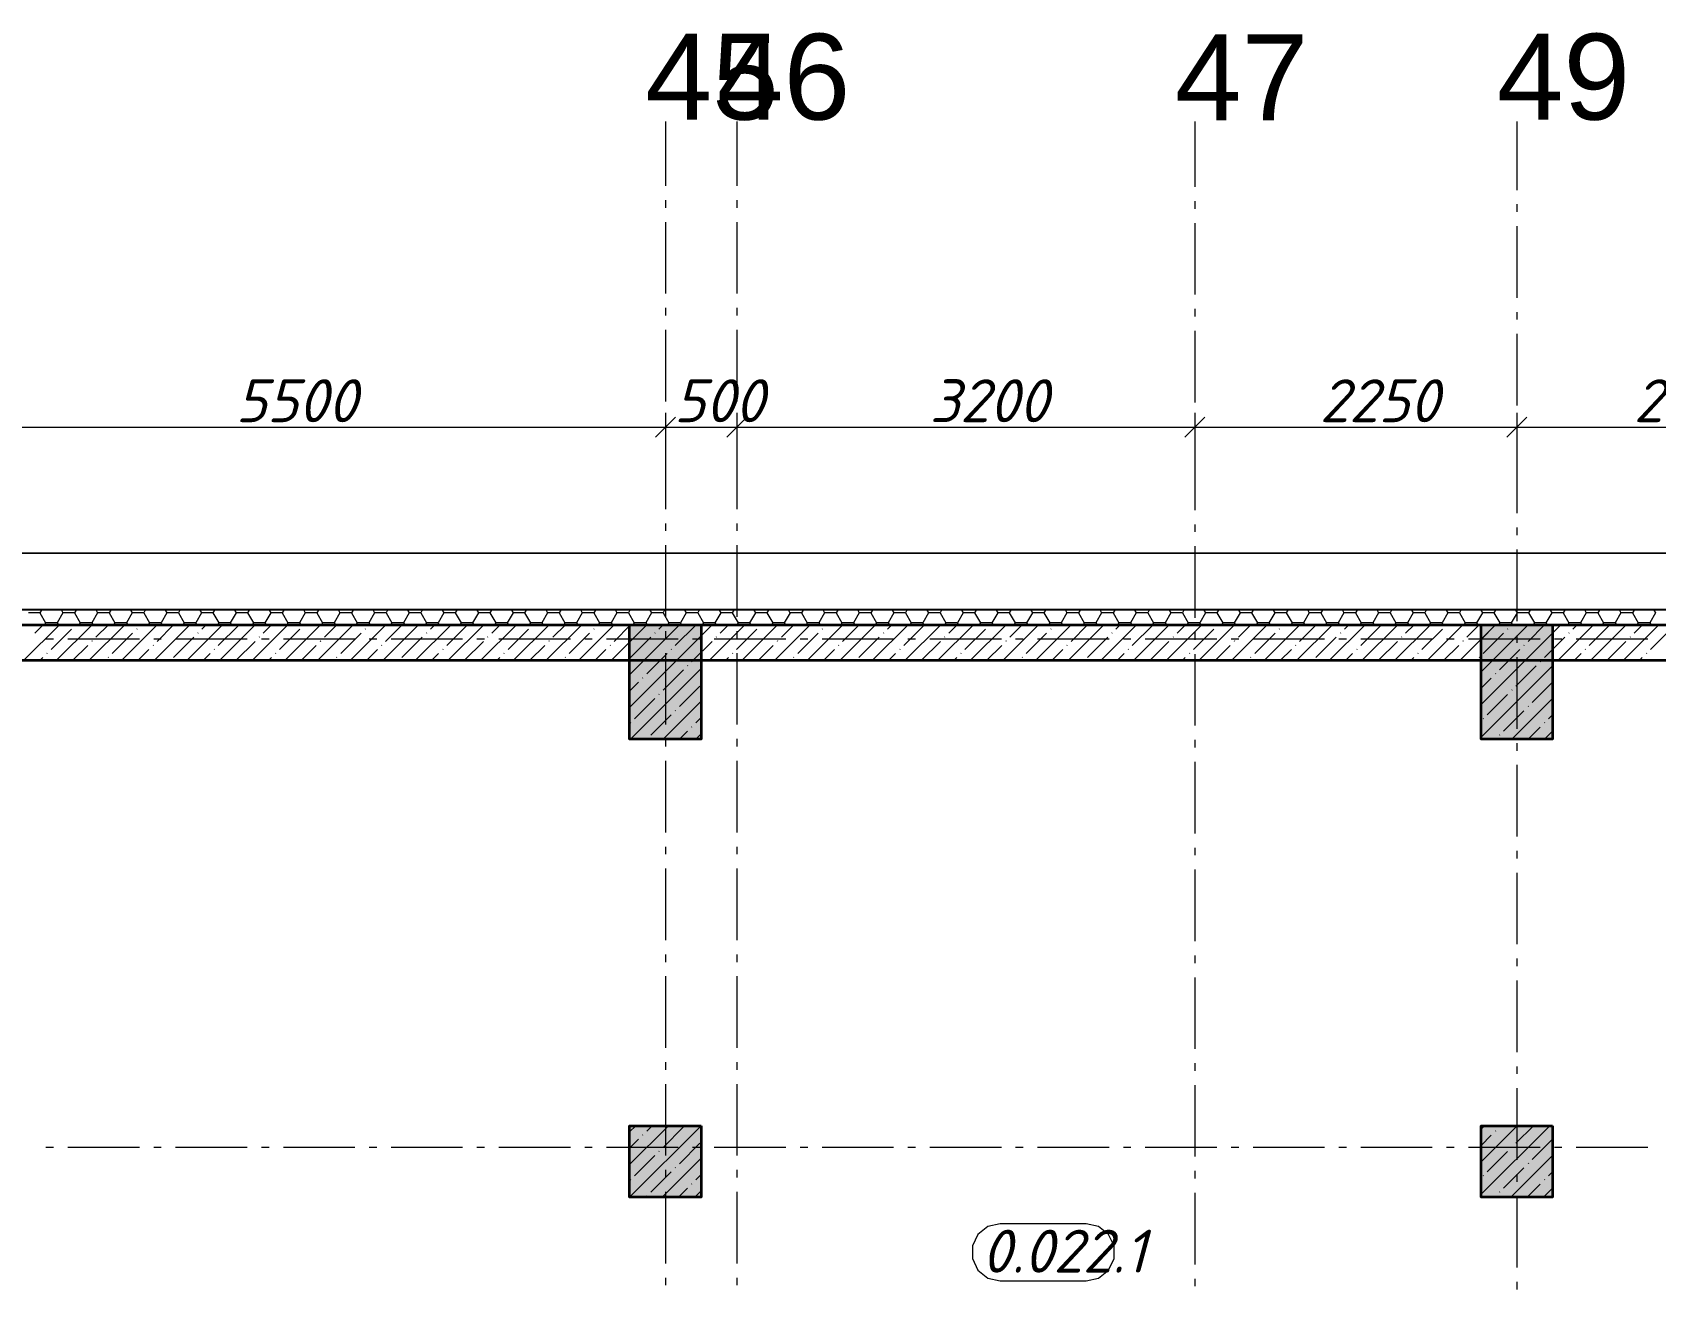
# Model space of a CAD drawing. Header units: millimetres. Extents: x -81576 to 1046824, y -248937 to 691537.
# Drawn here: x 158413 to 169755, y 677762 to 686580 of the extents above; entities that cross this region are included whole.
import ezdxf

# ---------------------------------------------------------------- set-up
doc = ezdxf.new("R2010")
doc.units = ezdxf.units.MM
doc.layers.add('PDF _Геометрия', color=7, linetype='Continuous', true_color=0x1d1d1d)
doc.layers.add('PDF _Сплошная заливка', color=7, linetype='Continuous', true_color=0xffffff)
doc.layers.add('PDF _Текст', color=7, linetype='Continuous')
doc.styles.add('PDF ArialMT', font='arial.ttf')
doc.styles.add('PDF ISOCPEUR Italic', font='isocpeui.ttf')

msp = doc.modelspace()

# ---------------------------------------------------------------- hatches: boundary and pattern name
at = {"layer": 'PDF _Сплошная заливка', "true_color": 0x636466, "transparency": 33554559}
for points in [[(163086, 681641.1), (163086, 682441.1), (162586, 682441.1), (162586, 681641.1)], [(169036, 681641.1), (169036, 682441.1), (168536, 682441.1), (168536, 681641.1)], [(162586, 678441.1), (163086, 678441.1), (163086, 678941.1), (162586, 678941.1)], [(168536, 678441.1), (169036, 678441.1), (169036, 678941.1), (168536, 678941.1)]]:
    msp.add_hatch(color=251, dxfattribs=at).paths.add_polyline_path(points)

# ---------------------------------------------------------------- linework, layer by layer
at = {"layer": 'PDF _Геометрия', "color": 7, "lineweight": 9}
for points in [[(162836, 685956.9), (162836, 685508.3)], [(163336, 685956.9), (163336, 685508.3)], [(166536, 685956.9), (166536, 685501.1)], [(168786, 685956.9), (168786, 685479)], [(162836, 685408.3), (162836, 685355.4)], [(163336, 685408.3), (163336, 685355.4)], [(166536, 685401.1), (166536, 685348.2)], [(168786, 685379), (168786, 685326.1)], [(162836, 685255.4), (162836, 684755.4)], [(163336, 685255.4), (163336, 684755.4)], [(166536, 685248.2), (166536, 684748.2)], [(168786, 685226.1), (168786, 684726.1)], [(162836, 684655.4), (162836, 684602.4)], [(163336, 684655.4), (163336, 684602.4)], [(166536, 684648.2), (166536, 684595.3)], [(168786, 684626.1), (168786, 684573.2)], [(162836, 684502.4), (162836, 684002.4)], [(163336, 684502.4), (163336, 684002.4)], [(166536, 684495.3), (166536, 683995.3)], [(168786, 684473.2), (168786, 683973.2)], [(157336, 683822), (162836, 683822), (163336, 683822), (166536, 683822), (168786, 683822), (170886, 683822), (174436, 683822), (174686, 683822), (177586, 683822), (182986, 683822), (188936, 683822), (193186, 683822), (197336, 683822), (201106, 683822)], [(162906, 683892), (162836, 683822), (162766, 683752)], [(162836, 683921), (162836, 683822), (162836, 683702)], [(162836, 683902.4), (162836, 683849.5)], [(163406, 683892), (163336, 683822), (163266, 683752)], [(163336, 683921), (163336, 683822), (163336, 683702)], [(163336, 683902.4), (163336, 683849.5)], [(166606, 683892), (166536, 683822), (166466, 683752)], [(166536, 683921), (166536, 683822), (166536, 683702)], [(166536, 683895.3), (166536, 683842.4)], [(168856, 683892), (168786, 683822), (168716, 683752)], [(168786, 683921), (168786, 683822), (168786, 683702)], [(168786, 683873.2), (168786, 683820.3)], [(162836, 683749.5), (162836, 683249.5)], [(163336, 683749.5), (163336, 683249.5)], [(166536, 683742.4), (166536, 683242.4)], [(168786, 683720.3), (168786, 683220.3)], [(162836, 683149.5), (162836, 683096.6)], [(163336, 683149.5), (163336, 683096.6)], [(166536, 683142.4), (166536, 683089.5)], [(168786, 683120.3), (168786, 683067.4)], [(162836, 682996.6), (162836, 682496.6)], [(163336, 682996.6), (163336, 682496.6)], [(166536, 682989.5), (166536, 682489.5)], [(168786, 682967.4), (168786, 682467.4)], [(176286, 682443.1), (134085.7, 682443.1)], [(176286, 682441.1), (134085.7, 682441.1)], [(162836, 682396.6), (162836, 682343.7)], [(163336, 682396.6), (163336, 682343.7)], [(166536, 682389.5), (166536, 682336.6)], [(168786, 682367.4), (168786, 682314.5)], [(158560.3, 682341.1), (158507.4, 682341.1)], [(159160.3, 682341.1), (158660.3, 682341.1)], [(159313.2, 682341.1), (159260.3, 682341.1)], [(159913.3, 682341.1), (159413.2, 682341.1)], [(160066.2, 682341.1), (160013.2, 682341.1)], [(160666.2, 682341.1), (160166.2, 682341.1)], [(160819.1, 682341.1), (160766.2, 682341.1)], [(161419.1, 682341.1), (160919.1, 682341.1)], [(161572, 682341.1), (161519.1, 682341.1)], [(162172, 682341.1), (161672, 682341.1)], [(162324.9, 682341.1), (162272, 682341.1)], [(162924.9, 682341.1), (162424.9, 682341.1)], [(162836, 682243.7), (162836, 681743.7)], [(163077.8, 682341.1), (163024.9, 682341.1)], [(163677.8, 682341.1), (163177.8, 682341.1)], [(163336, 682243.7), (163336, 681743.7)], [(163830.8, 682341.1), (163777.8, 682341.1)], [(164430.8, 682341.1), (163930.8, 682341.1)], [(164583.7, 682341.1), (164530.8, 682341.1)], [(165183.7, 682341.1), (164683.7, 682341.1)], [(165336.6, 682341.1), (165283.7, 682341.1)], [(165936.6, 682341.1), (165436.6, 682341.1)], [(166089.5, 682341.1), (166036.6, 682341.1)], [(166689.5, 682341.1), (166189.5, 682341.1)], [(166536, 682236.6), (166536, 681736.6)], [(166842.4, 682341.1), (166789.5, 682341.1)], [(167442.4, 682341.1), (166942.4, 682341.1)], [(167595.3, 682341.1), (167542.4, 682341.1)], [(168195.3, 682341.1), (167695.3, 682341.1)], [(168348.3, 682341.1), (168295.3, 682341.1)], [(168948.3, 682341.1), (168448.3, 682341.1)], [(169101.2, 682341.1), (169048.3, 682341.1)], [(169701.2, 682341.1), (169201.2, 682341.1)], [(168786, 682214.5), (168786, 681714.5)], [(162836, 681643.7), (162836, 681590.8)], [(163336, 681643.7), (163336, 681590.8)], [(166536, 681636.6), (166536, 681583.6)], [(168786, 681614.5), (168786, 681561.5)], [(162836, 681490.8), (162836, 680990.8)], [(163336, 681490.8), (163336, 680990.8)], [(166536, 681483.6), (166536, 680983.6)], [(168786, 681461.5), (168786, 680961.5)], [(162836, 680890.8), (162836, 680837.9)], [(163336, 680890.8), (163336, 680837.9)], [(166536, 680883.6), (166536, 680830.7)], [(168786, 680861.5), (168786, 680808.6)], [(162836, 680737.9), (162836, 680237.9)], [(163336, 680737.9), (163336, 680237.9)], [(166536, 680730.7), (166536, 680230.7)], [(168786, 680708.6), (168786, 680208.6)], [(162836, 680137.9), (162836, 680084.9)], [(163336, 680137.9), (163336, 680084.9)], [(166536, 680130.7), (166536, 680077.8)], [(168786, 680108.6), (168786, 680055.7)], [(162836, 679984.9), (162836, 679484.9)], [(163336, 679984.9), (163336, 679484.9)], [(166536, 679977.8), (166536, 679477.8)], [(168786, 679955.7), (168786, 679455.7)], [(162836, 679384.9), (162836, 679332)], [(163336, 679384.9), (163336, 679332)], [(166536, 679377.8), (166536, 679324.9)], [(168786, 679355.7), (168786, 679302.8)], [(162836, 679232), (162836, 678732)], [(163336, 679232), (163336, 678732)], [(166536, 679224.9), (166536, 678724.9)], [(168786, 679202.8), (168786, 678702.8)], [(158507.4, 678790.8), (158560.3, 678790.8)], [(158660.3, 678790.8), (159160.3, 678790.8)], [(159260.3, 678790.8), (159313.2, 678790.8)], [(159413.2, 678790.8), (159913.3, 678790.8)], [(160013.2, 678790.8), (160066.2, 678790.8)], [(160166.2, 678790.8), (160666.2, 678790.8)], [(160766.2, 678790.8), (160819.1, 678790.8)], [(160919.1, 678790.8), (161419.1, 678790.8)], [(161519.1, 678790.8), (161572, 678790.8)], [(161672, 678790.8), (162172, 678790.8)], [(162272, 678790.8), (162324.9, 678790.8)], [(162424.9, 678790.8), (162924.9, 678790.8)], [(163024.9, 678790.8), (163077.8, 678790.8)], [(163177.8, 678790.8), (163677.8, 678790.8)], [(163777.8, 678790.8), (163830.8, 678790.8)], [(163930.8, 678790.8), (164430.8, 678790.8)], [(164530.8, 678790.8), (164583.7, 678790.8)], [(164683.7, 678790.8), (165183.7, 678790.8)], [(165283.7, 678790.8), (165336.6, 678790.8)], [(165436.6, 678790.8), (165936.6, 678790.8)], [(166036.6, 678790.8), (166089.5, 678790.8)], [(166189.5, 678790.8), (166689.5, 678790.8)], [(166789.5, 678790.8), (166842.4, 678790.8)], [(166942.4, 678790.8), (167442.4, 678790.8)], [(167542.4, 678790.8), (167595.3, 678790.8)], [(167695.3, 678790.8), (168195.3, 678790.8)], [(168295.3, 678790.8), (168348.3, 678790.8)], [(168448.3, 678790.8), (168948.3, 678790.8)], [(169048.3, 678790.8), (169101.2, 678790.8)], [(169201.2, 678790.8), (169701.2, 678790.8)], [(162836, 678632), (162836, 678579.1)], [(163336, 678632), (163336, 678579.1)], [(166536, 678624.9), (166536, 678572)], [(168786, 678602.8), (168786, 678549.9)], [(162836, 678479.1), (162836, 677979.1)], [(163336, 678479.1), (163336, 677979.1)], [(166536, 678472), (166536, 677972)], [(168786, 678449.9), (168786, 677949.9)], [(162836, 677879.1), (162836, 677826.2)], [(163336, 677879.1), (163336, 677826.2)], [(166536, 677872), (166536, 677819)], [(168786, 677849.9), (168786, 677797)]]:
    msp.add_lwpolyline(points, dxfattribs=at)
for points in [[(201544, 682941.1), (96896, 682941.1), (96896, 651568.6), (96896, 682941.1)], [(165776.3, 678256.7), (165176.3, 678256.7), (165089.5, 678236.9), (165019.9, 678181.4), (164981.3, 678101.2), (164981.3, 678012.2), (165019.9, 677932), (165089.5, 677876.5), (165176.3, 677856.7), (165776.3, 677856.7), (165863.1, 677876.5), (165932.7, 677932), (165971.3, 678012.2), (165971.3, 678101.2), (165932.7, 678181.4), (165863.1, 678236.9)]]:
    msp.add_lwpolyline(points, close=True, dxfattribs=at)
at = {"layer": 'PDF _Геометрия', "color": 7, "lineweight": 13}
for points in [[(97276, 669786.1), (97276, 682551.1), (97386, 682551.1), (201086, 682551.1), (201196, 682551.1), (201196, 637747.2)], [(176286, 682543.1), (134085.7, 682543.1)]]:
    msp.add_lwpolyline(points, dxfattribs=at)
at = {"layer": 'PDF _Геометрия', "lineweight": 9}
for points in [[(158464.9, 682524.3), (158384.3, 682524.3)], [(158475.8, 682543.1), (158464.9, 682524.4)], [(158464.9, 682524.3), (158505.2, 682454.5)], [(158626.2, 682524.4), (158585.9, 682454.5)], [(158615.4, 682543.1), (158626.2, 682524.3)], [(158706.9, 682524.3), (158626.2, 682524.3)], [(158706.8, 682524.3), (158747.2, 682454.5)], [(158717.7, 682543.1), (158706.9, 682524.4)], [(158868.2, 682524.4), (158827.8, 682454.5)], [(158857.3, 682543.1), (158868.1, 682524.3)], [(158948.8, 682524.3), (158868.2, 682524.3)], [(158959.6, 682543.1), (158948.8, 682524.4)], [(158948.8, 682524.3), (158989.1, 682454.5)], [(159110.1, 682524.4), (159069.8, 682454.5)], [(159099.2, 682543.1), (159110.1, 682524.3)], [(159190.7, 682524.3), (159110.1, 682524.3)], [(159201.6, 682543.1), (159190.7, 682524.4)], [(159190.7, 682524.3), (159231, 682454.5)], [(159352, 682524.4), (159311.7, 682454.5)], [(159341.2, 682543.1), (159352, 682524.3)], [(159432.7, 682524.3), (159352, 682524.3)], [(159443.5, 682543.1), (159432.7, 682524.4)], [(159432.7, 682524.3), (159473, 682454.5)], [(159594, 682524.4), (159553.6, 682454.5)], [(159583.1, 682543.1), (159593.9, 682524.3)], [(159674.6, 682524.3), (159594, 682524.3)], [(159685.4, 682543.1), (159674.6, 682524.4)], [(159674.6, 682524.3), (159714.9, 682454.5)], [(159835.9, 682524.4), (159795.6, 682454.5)], [(159825, 682543.1), (159835.9, 682524.3)], [(159916.5, 682524.3), (159835.9, 682524.3)], [(159927.4, 682543.1), (159916.5, 682524.4)], [(159916.5, 682524.3), (159956.8, 682454.5)], [(160077.8, 682524.4), (160037.5, 682454.5)], [(160067, 682543.1), (160077.8, 682524.3)], [(160158.5, 682524.3), (160077.8, 682524.3)], [(160169.3, 682543.1), (160158.5, 682524.4)], [(160158.5, 682524.3), (160198.8, 682454.5)], [(160319.8, 682524.4), (160279.4, 682454.5)], [(160308.9, 682543.1), (160319.7, 682524.3)], [(160400.4, 682524.3), (160319.8, 682524.3)], [(160411.2, 682543.1), (160400.4, 682524.4)], [(160400.4, 682524.3), (160440.7, 682454.5)], [(160561.7, 682524.4), (160521.4, 682454.5)], [(160550.8, 682543.1), (160561.7, 682524.3)], [(160642.3, 682524.3), (160561.7, 682524.3)], [(160653.2, 682543.1), (160642.3, 682524.4)], [(160642.3, 682524.3), (160682.6, 682454.5)], [(160803.6, 682524.4), (160763.3, 682454.5)], [(160792.8, 682543.1), (160803.6, 682524.3)], [(160884.3, 682524.3), (160803.6, 682524.3)], [(160895.1, 682543.1), (160884.3, 682524.4)], [(160884.3, 682524.3), (160924.6, 682454.5)], [(161045.6, 682524.4), (161005.2, 682454.5)], [(161034.7, 682543.1), (161045.6, 682524.3)], [(161126.2, 682524.3), (161045.6, 682524.3)], [(161137, 682543.1), (161126.2, 682524.4)], [(161126.2, 682524.3), (161166.5, 682454.5)], [(161287.5, 682524.4), (161247.2, 682454.5)], [(161276.6, 682543.1), (161287.5, 682524.3)], [(161368.2, 682524.3), (161287.5, 682524.3)], [(161379, 682543.1), (161368.1, 682524.4)], [(161368.1, 682524.3), (161408.5, 682454.5)], [(161529.4, 682524.4), (161489.1, 682454.5)], [(161518.6, 682543.1), (161529.4, 682524.3)], [(161610.1, 682524.3), (161529.4, 682524.3)], [(161620.9, 682543.1), (161610.1, 682524.4)], [(161610.1, 682524.3), (161650.4, 682454.5)], [(161771.4, 682524.4), (161731.1, 682454.5)], [(161760.5, 682543.1), (161771.4, 682524.3)], [(161852, 682524.3), (161771.4, 682524.3)], [(161862.9, 682543.1), (161852, 682524.4)], [(161852, 682524.3), (161892.3, 682454.5)], [(162013.3, 682524.4), (161973, 682454.5)], [(162002.5, 682543.1), (162013.3, 682524.3)], [(162094, 682524.3), (162013.3, 682524.3)], [(162093.9, 682524.3), (162134.3, 682454.5)], [(162104.8, 682543.1), (162094, 682524.4)], [(162255.2, 682524.4), (162214.9, 682454.5)], [(162244.4, 682543.1), (162255.2, 682524.3)], [(162335.9, 682524.3), (162255.2, 682524.3)], [(162346.7, 682543.1), (162335.9, 682524.4)], [(162335.9, 682524.3), (162376.2, 682454.5)], [(162497.2, 682524.4), (162456.9, 682454.5)], [(162486.3, 682543.1), (162497.2, 682524.3)], [(162577.8, 682524.3), (162497.2, 682524.3)], [(162588.7, 682543.1), (162577.8, 682524.4)], [(162577.8, 682524.3), (162618.1, 682454.5)], [(162739.1, 682524.4), (162698.8, 682454.5)], [(162728.3, 682543.1), (162739.1, 682524.3)], [(162819.8, 682524.3), (162739.1, 682524.3)], [(162819.7, 682524.3), (162860.1, 682454.5)], [(162830.6, 682543.1), (162819.8, 682524.4)], [(162981, 682524.4), (162940.7, 682454.5)], [(162970.2, 682543.1), (162981, 682524.3)], [(163061.7, 682524.3), (162981.1, 682524.3)], [(163072.5, 682543.1), (163061.7, 682524.4)], [(163061.7, 682524.3), (163102, 682454.5)], [(163223, 682524.4), (163182.7, 682454.5)], [(163212.1, 682543.1), (163223, 682524.3)], [(163303.6, 682524.3), (163223, 682524.3)], [(163314.5, 682543.1), (163303.6, 682524.4)], [(163303.6, 682524.3), (163343.9, 682454.5)], [(163464.9, 682524.4), (163424.6, 682454.5)], [(163454.1, 682543.1), (163464.9, 682524.3)], [(163545.6, 682524.3), (163464.9, 682524.3)], [(163545.5, 682524.3), (163585.9, 682454.5)], [(163556.4, 682543.1), (163545.6, 682524.4)], [(163706.9, 682524.4), (163666.5, 682454.5)], [(163696, 682543.1), (163706.8, 682524.3)], [(163787.5, 682524.3), (163706.9, 682524.3)], [(163798.3, 682543.1), (163787.5, 682524.4)], [(163787.5, 682524.3), (163827.8, 682454.5)], [(163948.8, 682524.4), (163908.5, 682454.5)], [(163937.9, 682543.1), (163948.8, 682524.3)], [(164029.4, 682524.3), (163948.8, 682524.3)], [(164040.3, 682543.1), (164029.4, 682524.4)], [(164029.4, 682524.3), (164069.7, 682454.5)], [(164190.7, 682524.4), (164150.4, 682454.5)], [(164179.9, 682543.1), (164190.7, 682524.3)], [(164271.4, 682524.3), (164190.7, 682524.3)], [(164282.2, 682543.1), (164271.4, 682524.4)], [(164271.4, 682524.3), (164311.7, 682454.5)], [(164432.7, 682524.4), (164392.3, 682454.5)], [(164421.8, 682543.1), (164432.6, 682524.3)], [(164513.3, 682524.3), (164432.7, 682524.3)], [(164524.1, 682543.1), (164513.3, 682524.4)], [(164513.3, 682524.3), (164553.6, 682454.5)], [(164674.6, 682524.4), (164634.3, 682454.5)], [(164663.7, 682543.1), (164674.6, 682524.3)], [(164755.2, 682524.3), (164674.6, 682524.3)], [(164766.1, 682543.1), (164755.2, 682524.4)], [(164755.2, 682524.3), (164795.5, 682454.5)], [(164916.5, 682524.4), (164876.2, 682454.5)], [(164905.7, 682543.1), (164916.5, 682524.3)], [(164997.2, 682524.3), (164916.5, 682524.3)], [(165008, 682543.1), (164997.2, 682524.4)], [(164997.2, 682524.3), (165037.5, 682454.5)], [(165158.5, 682524.4), (165118.1, 682454.5)], [(165147.6, 682543.1), (165158.4, 682524.3)], [(165239.1, 682524.3), (165158.5, 682524.3)], [(165249.9, 682543.1), (165239.1, 682524.4)], [(165239.1, 682524.3), (165279.4, 682454.5)], [(165400.4, 682524.4), (165360.1, 682454.5)], [(165389.5, 682543.1), (165400.4, 682524.3)], [(165481, 682524.3), (165400.4, 682524.3)], [(165491.9, 682543.1), (165481, 682524.4)], [(165481, 682524.3), (165521.4, 682454.5)], [(165642.3, 682524.4), (165602, 682454.5)], [(165631.5, 682543.1), (165642.3, 682524.3)], [(165723, 682524.3), (165642.3, 682524.3)], [(165733.8, 682543.1), (165723, 682524.4)], [(165723, 682524.3), (165763.3, 682454.5)], [(165884.3, 682524.4), (165843.9, 682454.5)], [(165873.4, 682543.1), (165884.3, 682524.3)], [(165964.9, 682524.3), (165884.3, 682524.3)], [(165975.7, 682543.1), (165964.9, 682524.4)], [(165964.9, 682524.3), (166005.2, 682454.5)], [(166126.2, 682524.4), (166085.9, 682454.5)], [(166115.3, 682543.1), (166126.2, 682524.3)], [(166206.9, 682524.3), (166126.2, 682524.3)], [(166206.8, 682524.3), (166247.2, 682454.5)], [(166217.7, 682543.1), (166206.9, 682524.4)], [(166368.1, 682524.4), (166327.8, 682454.5)], [(166357.3, 682543.1), (166368.1, 682524.3)], [(166448.8, 682524.3), (166368.1, 682524.3)], [(166459.6, 682543.1), (166448.8, 682524.4)], [(166448.8, 682524.3), (166489.1, 682454.5)], [(166610.1, 682524.4), (166569.8, 682454.5)], [(166599.2, 682543.1), (166610.1, 682524.3)], [(166690.7, 682524.3), (166610.1, 682524.3)], [(166701.6, 682543.1), (166690.7, 682524.4)], [(166690.7, 682524.3), (166731, 682454.5)], [(166852, 682524.4), (166811.7, 682454.5)], [(166841.2, 682543.1), (166852, 682524.3)], [(166932.7, 682524.3), (166852, 682524.3)], [(166932.6, 682524.3), (166973, 682454.5)], [(166943.5, 682543.1), (166932.7, 682524.4)], [(167093.9, 682524.4), (167053.6, 682454.5)], [(167083.1, 682543.1), (167093.9, 682524.3)], [(167174.6, 682524.3), (167094, 682524.3)], [(167185.4, 682543.1), (167174.6, 682524.4)], [(167174.6, 682524.3), (167214.9, 682454.5)], [(167335.9, 682524.4), (167295.6, 682454.5)], [(167325, 682543.1), (167335.9, 682524.3)], [(167416.5, 682524.3), (167335.9, 682524.3)], [(167427.4, 682543.1), (167416.5, 682524.4)], [(167416.5, 682524.3), (167456.8, 682454.5)], [(167577.8, 682524.4), (167537.5, 682454.5)], [(167567, 682543.1), (167577.8, 682524.3)], [(167658.5, 682524.3), (167577.8, 682524.3)], [(167658.4, 682524.3), (167698.8, 682454.5)], [(167669.3, 682543.1), (167658.5, 682524.4)], [(167819.8, 682524.4), (167779.4, 682454.5)], [(167808.9, 682543.1), (167819.7, 682524.3)], [(167900.4, 682524.3), (167819.8, 682524.3)], [(167911.2, 682543.1), (167900.4, 682524.4)], [(167900.4, 682524.3), (167940.7, 682454.5)], [(168061.7, 682524.4), (168021.4, 682454.5)], [(168050.8, 682543.1), (168061.7, 682524.3)], [(168142.3, 682524.3), (168061.7, 682524.3)], [(168153.2, 682543.1), (168142.3, 682524.4)], [(168142.3, 682524.3), (168182.6, 682454.5)], [(168303.6, 682524.4), (168263.3, 682454.5)], [(168292.8, 682543.1), (168303.6, 682524.3)], [(168384.3, 682524.3), (168303.6, 682524.3)], [(168384.2, 682524.3), (168424.6, 682454.5)], [(168395.1, 682543.1), (168384.3, 682524.4)], [(168545.6, 682524.4), (168505.2, 682454.5)], [(168534.7, 682543.1), (168545.5, 682524.3)], [(168626.2, 682524.3), (168545.6, 682524.3)], [(168637, 682543.1), (168626.2, 682524.4)], [(168626.2, 682524.3), (168666.5, 682454.5)], [(168787.5, 682524.4), (168747.2, 682454.5)], [(168776.6, 682543.1), (168787.5, 682524.3)], [(168868.1, 682524.3), (168787.5, 682524.3)], [(168879, 682543.1), (168868.1, 682524.4)], [(168868.1, 682524.3), (168908.4, 682454.5)], [(169029.4, 682524.4), (168989.1, 682454.5)], [(169018.6, 682543.1), (169029.4, 682524.3)], [(169110.1, 682524.3), (169029.4, 682524.3)], [(169120.9, 682543.1), (169110.1, 682524.4)], [(169110.1, 682524.3), (169150.4, 682454.5)], [(169271.4, 682524.4), (169231, 682454.5)], [(169260.5, 682543.1), (169271.3, 682524.3)], [(169352, 682524.3), (169271.4, 682524.3)], [(169362.8, 682543.1), (169352, 682524.4)], [(169352, 682524.3), (169392.3, 682454.5)], [(169513.3, 682524.4), (169473, 682454.5)], [(169502.4, 682543.1), (169513.3, 682524.3)], [(169593.9, 682524.3), (169513.3, 682524.3)], [(169604.8, 682543.1), (169593.9, 682524.4)], [(169593.9, 682524.3), (169634.2, 682454.5)], [(169755.2, 682524.4), (169714.9, 682454.5)], [(169744.4, 682543.1), (169755.2, 682524.3)], [(158601.4, 682441.1), (158351.4, 682191.1)], [(158487.4, 682441.1), (158428.8, 682382.6)], [(158505.3, 682454.5), (158498.7, 682443.1)], [(158585.9, 682454.5), (158505.3, 682454.5)], [(158685.4, 682411.1), (158542.9, 682268.5)], [(158829.5, 682441.1), (158579.5, 682191.1)], [(158585.9, 682454.5), (158592.5, 682443.1)], [(158715.5, 682441.1), (158713.9, 682439.6)], [(158747.2, 682454.5), (158740.6, 682443.1)], [(158827.8, 682454.5), (158747.2, 682454.5)], [(159057.6, 682441.1), (158807.6, 682191.1)], [(158827.8, 682454.5), (158834.4, 682443.1)], [(158943.6, 682441.1), (158856.5, 682354)], [(159113.1, 682382.6), (158970.6, 682240)], [(158989.1, 682454.5), (158982.5, 682443.1)], [(159069.8, 682454.5), (158989.1, 682454.5)], [(159285.7, 682441.1), (159035.7, 682191.1)], [(159069.7, 682454.5), (159076.3, 682443.1)], [(159144, 682413.4), (159141.6, 682411.1)], [(159171.7, 682441.1), (159170.1, 682439.6)], [(159231.1, 682454.5), (159224.5, 682443.1)], [(159311.7, 682454.5), (159231.1, 682454.5)], [(159513.8, 682441.1), (159263.8, 682191.1)], [(159399.8, 682441.1), (159284.2, 682325.5)], [(159311.7, 682454.5), (159318.3, 682443.1)], [(159540.8, 682354), (159398.2, 682211.5)], [(159473, 682454.5), (159466.4, 682443.1)], [(159553.6, 682454.5), (159473, 682454.5)], [(159741.9, 682441.1), (159491.9, 682191.1)], [(159553.6, 682454.5), (159560.2, 682443.1)], [(159571.7, 682384.9), (159569.3, 682382.6)], [(159627.9, 682441.1), (159597.8, 682411.1)], [(159714.9, 682454.5), (159708.3, 682443.1)], [(159854.4, 682439.6), (159711.9, 682297)], [(159795.6, 682454.5), (159714.9, 682454.5)], [(159970, 682441.1), (159720, 682191.1)], [(159795.6, 682454.5), (159802.1, 682443.1)], [(160198.1, 682441.1), (159948.1, 682191.1)], [(159956.9, 682454.5), (159950.3, 682443.1)], [(160037.5, 682454.5), (159956.9, 682454.5)], [(159999.4, 682356.4), (159997, 682354)], [(160084.1, 682441.1), (160025.5, 682382.6)], [(160037.5, 682454.5), (160044.1, 682443.1)], [(160282.1, 682411.1), (160139.6, 682268.5)], [(160426.2, 682441.1), (160176.2, 682191.1)], [(160198.8, 682454.5), (160192.2, 682443.1)], [(160279.4, 682454.5), (160198.8, 682454.5)], [(160279.4, 682454.5), (160286, 682443.1)], [(160312.2, 682441.1), (160310.6, 682439.6)], [(160654.3, 682441.1), (160404.3, 682191.1)], [(160440.7, 682454.5), (160434.1, 682443.1)], [(160521.4, 682454.5), (160440.7, 682454.5)], [(160540.3, 682441.1), (160453.2, 682354)], [(160521.4, 682454.5), (160527.9, 682443.1)], [(160709.8, 682382.6), (160567.2, 682240)], [(160882.4, 682441.1), (160632.4, 682191.1)], [(160682.7, 682454.5), (160676.1, 682443.1)], [(160763.3, 682454.5), (160682.7, 682454.5)], [(160740.7, 682413.4), (160738.3, 682411.1)], [(160763.3, 682454.5), (160769.9, 682443.1)], [(160768.4, 682441.1), (160766.8, 682439.6)], [(161110.5, 682441.1), (160860.5, 682191.1)], [(160996.5, 682441.1), (160880.9, 682325.5)], [(160924.6, 682454.5), (160918, 682443.1)], [(161005.2, 682454.5), (160924.6, 682454.5)], [(161137.5, 682354), (160994.9, 682211.5)], [(161005.2, 682454.5), (161011.8, 682443.1)], [(161338.6, 682441.1), (161088.6, 682191.1)], [(161166.5, 682454.5), (161160, 682443.1)], [(161168.4, 682384.9), (161166, 682382.6)], [(161247.2, 682454.5), (161166.5, 682454.5)], [(161224.6, 682441.1), (161194.5, 682411.1)], [(161247.2, 682454.5), (161253.7, 682443.1)], [(161451.1, 682439.6), (161308.6, 682297)], [(161566.7, 682441.1), (161316.7, 682191.1)], [(161408.5, 682454.5), (161401.9, 682443.1)], [(161489.1, 682454.5), (161408.5, 682454.5)], [(161489.1, 682454.5), (161495.7, 682443.1)], [(161794.8, 682441.1), (161544.8, 682191.1)], [(161596.1, 682356.4), (161593.7, 682354)], [(161680.8, 682441.1), (161622.2, 682382.6)], [(161650.4, 682454.5), (161643.8, 682443.1)], [(161731.1, 682454.5), (161650.4, 682454.5)], [(161731, 682454.5), (161737.6, 682443.1)], [(161878.8, 682411.1), (161736.2, 682268.5)], [(162022.9, 682441.1), (161772.9, 682191.1)], [(161892.3, 682454.5), (161885.8, 682443.1)], [(161973, 682454.5), (161892.3, 682454.5)], [(161908.9, 682441.1), (161907.3, 682439.6)], [(161973, 682454.5), (161979.5, 682443.1)], [(162251, 682441.1), (162001, 682191.1)], [(162137, 682441.1), (162049.9, 682354)], [(162134.3, 682454.5), (162127.7, 682443.1)], [(162214.9, 682454.5), (162134.3, 682454.5)], [(162306.5, 682382.6), (162163.9, 682240)], [(162214.9, 682454.5), (162221.5, 682443.1)], [(162479.1, 682441.1), (162229.1, 682191.1)], [(162337.4, 682413.4), (162335, 682411.1)], [(162365.1, 682441.1), (162363.5, 682439.6)], [(162376.2, 682454.5), (162369.6, 682443.1)], [(162456.9, 682454.5), (162376.2, 682454.5)], [(162456.8, 682454.5), (162463.4, 682443.1)], [(162586, 682319.9), (162707.2, 682441.1), (162457.2, 682191.1)], [(162586, 682434), (162593.2, 682441.1), (162477.6, 682325.5)], [(162586, 682091.8), (162935.3, 682441.1), (162685.3, 682191.1)], [(163086, 682363.7), (162586, 681863.7)], [(162618.1, 682454.5), (162611.6, 682443.1)], [(162698.8, 682454.5), (162618.1, 682454.5)], [(162698.8, 682454.5), (162705.3, 682443.1)], [(162860.1, 682454.5), (162853.5, 682443.1)], [(162940.7, 682454.5), (162860.1, 682454.5)], [(163163.4, 682441.1), (162913.4, 682191.1)], [(162940.7, 682454.5), (162947.3, 682443.1)], [(163102, 682454.5), (163095.4, 682443.1)], [(163182.7, 682454.5), (163102, 682454.5)], [(163391.5, 682441.1), (163141.5, 682191.1)], [(163182.6, 682454.5), (163189.2, 682443.1)], [(163192.7, 682356.4), (163190.4, 682354)], [(163277.5, 682441.1), (163218.9, 682382.6)], [(163475.5, 682411.1), (163332.9, 682268.5)], [(163344, 682454.5), (163337.4, 682443.1)], [(163424.6, 682454.5), (163344, 682454.5)], [(163619.6, 682441.1), (163369.6, 682191.1)], [(163424.6, 682454.5), (163431.2, 682443.1)], [(163505.6, 682441.1), (163504, 682439.6)], [(163585.9, 682454.5), (163579.3, 682443.1)], [(163666.5, 682454.5), (163585.9, 682454.5)], [(163847.7, 682441.1), (163597.7, 682191.1)], [(163733.7, 682441.1), (163646.6, 682354)], [(163666.5, 682454.5), (163673.1, 682443.1)], [(163903.2, 682382.6), (163760.6, 682240)], [(163827.8, 682454.5), (163821.2, 682443.1)], [(164075.8, 682441.1), (163825.8, 682191.1)], [(163908.5, 682454.5), (163827.8, 682454.5)], [(163908.5, 682454.5), (163915, 682443.1)], [(163934.1, 682413.4), (163931.7, 682411.1)], [(163961.8, 682441.1), (163960.2, 682439.6)], [(164303.9, 682441.1), (164053.9, 682191.1)], [(164069.8, 682454.5), (164063.2, 682443.1)], [(164150.4, 682454.5), (164069.8, 682454.5)], [(164189.8, 682441.1), (164074.3, 682325.5)], [(164150.4, 682454.5), (164157, 682443.1)], [(164330.9, 682354), (164188.3, 682211.5)], [(164532, 682441.1), (164282, 682191.1)], [(164311.7, 682454.5), (164305.1, 682443.1)], [(164392.3, 682454.5), (164311.7, 682454.5)], [(164361.8, 682384.9), (164359.4, 682382.6)], [(164417.9, 682441.1), (164387.9, 682411.1)], [(164392.3, 682454.5), (164398.9, 682443.1)], [(164644.5, 682439.6), (164501.9, 682297)], [(164760.1, 682441.1), (164510.1, 682191.1)], [(164553.6, 682454.5), (164547, 682443.1)], [(164634.3, 682454.5), (164553.6, 682454.5)], [(164634.3, 682454.5), (164640.8, 682443.1)], [(164988.2, 682441.1), (164738.2, 682191.1)], [(164789.4, 682356.4), (164787.1, 682354)], [(164795.6, 682454.5), (164789, 682443.1)], [(164876.2, 682454.5), (164795.6, 682454.5)], [(164874.1, 682441.1), (164815.6, 682382.6)], [(164876.2, 682454.5), (164882.8, 682443.1)], [(165072.2, 682411.1), (164929.6, 682268.5)], [(165216.3, 682441.1), (164966.3, 682191.1)], [(165037.5, 682454.5), (165030.9, 682443.1)], [(165118.1, 682454.5), (165037.5, 682454.5)], [(165102.2, 682441.1), (165100.7, 682439.6)], [(165118.1, 682454.5), (165124.7, 682443.1)], [(165444.4, 682441.1), (165194.4, 682191.1)], [(165330.3, 682441.1), (165243.3, 682354)], [(165279.4, 682454.5), (165272.9, 682443.1)], [(165360.1, 682454.5), (165279.4, 682454.5)], [(165499.9, 682382.6), (165357.3, 682240)], [(165360.1, 682454.5), (165366.6, 682443.1)], [(165672.5, 682441.1), (165422.5, 682191.1)], [(165521.4, 682454.5), (165514.8, 682443.1)], [(165602, 682454.5), (165521.4, 682454.5)], [(165530.8, 682413.4), (165528.4, 682411.1)], [(165558.4, 682441.1), (165556.9, 682439.6)], [(165602, 682454.5), (165608.6, 682443.1)], [(165900.6, 682441.1), (165650.6, 682191.1)], [(165786.5, 682441.1), (165671, 682325.5)], [(165763.3, 682454.5), (165756.7, 682443.1)], [(165844, 682454.5), (165763.3, 682454.5)], [(165927.6, 682354), (165785, 682211.5)], [(165843.9, 682454.5), (165850.5, 682443.1)], [(166128.7, 682441.1), (165878.7, 682191.1)], [(165958.4, 682384.9), (165956.1, 682382.6)], [(166014.6, 682441.1), (165984.6, 682411.1)], [(166005.2, 682454.5), (165998.7, 682443.1)], [(166085.9, 682454.5), (166005.2, 682454.5)], [(166085.9, 682454.5), (166092.4, 682443.1)], [(166241.2, 682439.6), (166098.6, 682297)], [(166356.8, 682441.1), (166106.8, 682191.1)], [(166247.2, 682454.5), (166240.6, 682443.1)], [(166327.8, 682454.5), (166247.2, 682454.5)], [(166327.8, 682454.5), (166334.4, 682443.1)], [(166584.9, 682441.1), (166334.9, 682191.1)], [(166386.1, 682356.4), (166383.8, 682354)], [(166470.8, 682441.1), (166412.3, 682382.6)], [(166489.1, 682454.5), (166482.5, 682443.1)], [(166569.8, 682454.5), (166489.1, 682454.5)], [(166668.9, 682411.1), (166526.3, 682268.5)], [(166813, 682441.1), (166563, 682191.1)], [(166569.7, 682454.5), (166576.3, 682443.1)], [(166698.9, 682441.1), (166697.4, 682439.6)], [(166731, 682454.5), (166724.5, 682443.1)], [(166811.7, 682454.5), (166731, 682454.5)], [(167041.1, 682441.1), (166791.1, 682191.1)], [(166811.7, 682454.5), (166818.2, 682443.1)], [(166927, 682441.1), (166840, 682354)], [(167096.6, 682382.6), (166954, 682240)], [(166973, 682454.5), (166966.4, 682443.1)], [(167053.6, 682454.5), (166973, 682454.5)], [(167269.2, 682441.1), (167019.2, 682191.1)], [(167053.6, 682454.5), (167060.2, 682443.1)], [(167127.5, 682413.4), (167125.1, 682411.1)], [(167155.1, 682441.1), (167153.6, 682439.6)], [(167214.9, 682454.5), (167208.3, 682443.1)], [(167295.6, 682454.5), (167214.9, 682454.5)], [(167497.3, 682441.1), (167247.3, 682191.1)], [(167383.2, 682441.1), (167267.6, 682325.5)], [(167295.5, 682454.5), (167302.1, 682443.1)], [(167524.3, 682354), (167381.7, 682211.5)], [(167456.8, 682454.5), (167450.3, 682443.1)], [(167537.5, 682454.5), (167456.9, 682454.5)], [(167725.4, 682441.1), (167475.4, 682191.1)], [(167537.5, 682454.5), (167544, 682443.1)], [(167555.1, 682384.9), (167552.8, 682382.6)], [(167611.3, 682441.1), (167581.3, 682411.1)], [(167698.8, 682454.5), (167692.2, 682443.1)], [(167837.9, 682439.6), (167695.3, 682297)], [(167779.4, 682454.5), (167698.8, 682454.5)], [(167953.5, 682441.1), (167703.5, 682191.1)], [(167779.4, 682454.5), (167786, 682443.1)], [(168181.6, 682441.1), (167931.6, 682191.1)], [(167940.7, 682454.5), (167934.1, 682443.1)], [(168021.4, 682454.5), (167940.7, 682454.5)], [(167982.8, 682356.4), (167980.4, 682354)], [(168067.5, 682441.1), (168009, 682382.6)], [(168021.3, 682454.5), (168027.9, 682443.1)], [(168265.6, 682411.1), (168123, 682268.5)], [(168409.7, 682441.1), (168159.7, 682191.1)], [(168182.7, 682454.5), (168176.1, 682443.1)], [(168263.3, 682454.5), (168182.7, 682454.5)], [(168263.3, 682454.5), (168269.9, 682443.1)], [(168295.6, 682441.1), (168294.1, 682439.6)], [(168536, 682339.4), (168637.8, 682441.1), (168387.8, 682191.1)], [(168424.6, 682454.5), (168418, 682443.1)], [(168505.2, 682454.5), (168424.6, 682454.5)], [(168523.7, 682441.1), (168436.6, 682354)], [(168505.2, 682454.5), (168511.8, 682443.1)], [(168536, 682111.3), (168865.9, 682441.1), (168615.9, 682191.1)], [(169036, 682383.2), (168536, 681883.2)], [(168666.5, 682454.5), (168659.9, 682443.1)], [(168747.2, 682454.5), (168666.5, 682454.5)], [(168747.2, 682454.5), (168753.7, 682443.1)], [(169094, 682441.1), (168844, 682191.1)], [(168908.5, 682454.5), (168901.9, 682443.1)], [(168989.1, 682454.5), (168908.5, 682454.5)], [(169120.9, 682354), (168978.4, 682211.5), (169036, 682269.1)], [(168989.1, 682454.5), (168995.7, 682443.1)], [(169322.1, 682441.1), (169072.1, 682191.1)], [(169150.4, 682454.5), (169143.8, 682443.1)], [(169151.8, 682384.9), (169149.5, 682382.6)], [(169231, 682454.5), (169150.4, 682454.5)], [(169208, 682441.1), (169178, 682411.1)], [(169231, 682454.5), (169237.6, 682443.1)], [(169434.6, 682439.6), (169292, 682297)], [(169550.2, 682441.1), (169300.2, 682191.1)], [(169392.3, 682454.5), (169385.7, 682443.1)], [(169473, 682454.5), (169392.3, 682454.5)], [(169473, 682454.5), (169479.5, 682443.1)], [(169778.3, 682441.1), (169528.3, 682191.1)], [(169579.5, 682356.4), (169577.1, 682354)], [(169664.2, 682441.1), (169605.7, 682382.6)], [(169634.3, 682454.5), (169627.7, 682443.1)], [(169714.9, 682454.5), (169634.3, 682454.5)], [(169714.9, 682454.5), (169721.5, 682443.1)], [(169862.3, 682411.1), (169719.7, 682268.5)], [(158516.7, 682242.4), (158514.4, 682240)], [(158799.5, 682297), (158693.6, 682191.1)], [(158830.4, 682327.9), (158828, 682325.5)], [(159227.2, 682268.5), (159149.8, 682191.1)], [(159258, 682299.4), (159255.7, 682297)], [(159654.8, 682240), (159606, 682191.1)], [(159685.7, 682270.9), (159683.4, 682268.5)], [(159968.5, 682325.5), (159834.1, 682191.1)], [(160113.4, 682242.4), (160111, 682240)], [(160396.2, 682297), (160290.3, 682191.1)], [(160427.1, 682327.9), (160424.7, 682325.5)], [(160823.9, 682268.5), (160746.5, 682191.1)], [(160854.7, 682299.4), (160852.4, 682297)], [(161251.5, 682240), (161202.7, 682191.1)], [(161282.4, 682270.9), (161280.1, 682268.5)], [(161565.2, 682325.5), (161430.8, 682191.1)], [(161710.1, 682242.4), (161707.7, 682240)], [(161992.9, 682297), (161887, 682191.1)], [(162023.7, 682327.9), (162021.4, 682325.5)], [(162420.5, 682268.5), (162343.2, 682191.1)], [(162451.4, 682299.4), (162449.1, 682297)], [(162705.7, 682097.4), (162848.2, 682240), (162799.4, 682191.1)], [(163086, 682249.7), (163019.3, 682183)], [(163161.9, 682325.5), (163027.5, 682191.1)], [(163306.8, 682242.4), (163304.4, 682240)], [(163589.6, 682297), (163483.7, 682191.1)], [(163620.4, 682327.9), (163618.1, 682325.5)], [(164017.2, 682268.5), (163939.8, 682191.1)], [(164048.1, 682299.4), (164045.7, 682297)], [(164444.9, 682240), (164396, 682191.1)], [(164475.8, 682270.9), (164473.4, 682268.5)], [(164758.6, 682325.5), (164624.1, 682191.1)], [(164903.5, 682242.4), (164901.1, 682240)], [(165186.2, 682297), (165080.3, 682191.1)], [(165217.1, 682327.9), (165214.8, 682325.5)], [(165613.9, 682268.5), (165536.5, 682191.1)], [(165644.8, 682299.4), (165642.4, 682297)], [(166041.6, 682240), (165992.7, 682191.1)], [(166072.5, 682270.9), (166070.1, 682268.5)], [(166355.2, 682325.5), (166220.8, 682191.1)], [(166500.2, 682242.4), (166497.8, 682240)], [(166782.9, 682297), (166677, 682191.1)], [(166813.8, 682327.9), (166811.4, 682325.5)], [(167210.6, 682268.5), (167133.2, 682191.1)], [(167241.5, 682299.4), (167239.1, 682297)], [(167638.3, 682240), (167589.4, 682191.1)], [(167669.2, 682270.9), (167666.8, 682268.5)], [(167951.9, 682325.5), (167817.5, 682191.1)], [(168096.9, 682242.4), (168094.5, 682240)], [(168379.6, 682297), (168273.7, 682191.1)], [(168410.5, 682327.9), (168408.1, 682325.5)], [(168664.7, 682125.9), (168807.3, 682268.5), (168729.9, 682191.1)], [(169235, 682240), (169186.1, 682191.1)], [(169265.9, 682270.9), (169263.5, 682268.5)], [(169548.6, 682325.5), (169414.2, 682191.1)], [(169693.6, 682242.4), (169691.2, 682240)], [(158485.8, 682211.5), (158465.5, 682191.1)], [(158944.4, 682213.9), (158942, 682211.5)], [(160082.5, 682211.5), (160062.2, 682191.1)], [(160541.1, 682213.9), (160538.7, 682211.5)], [(161679.2, 682211.5), (161658.9, 682191.1)], [(162137.8, 682213.9), (162135.4, 682211.5)], [(163086, 682135.6), (162591.5, 681641.1)], [(162962.3, 682125.9), (162819.7, 681983.4)], [(162993.2, 682156.8), (162990.8, 682154.5)], [(163275.9, 682211.5), (163255.6, 682191.1)], [(163734.5, 682213.9), (163732.1, 682211.5)], [(164872.6, 682211.5), (164852.2, 682191.1)], [(165331.2, 682213.9), (165328.8, 682211.5)], [(166469.3, 682211.5), (166448.9, 682191.1)], [(166927.9, 682213.9), (166925.5, 682211.5)], [(168066, 682211.5), (168045.6, 682191.1)], [(168524.6, 682213.9), (168522.2, 682211.5)], [(169036, 682155.1), (168536, 681655.1)], [(168921.4, 682154.5), (168778.8, 682011.9)], [(168952.2, 682185.3), (168949.9, 682183)], [(169662.7, 682211.5), (169642.3, 682191.1)], [(162648.6, 682040.4), (162586, 681977.8)], [(162679.5, 682071.3), (162677.2, 682068.9)], [(163076.3, 682011.9), (162933.8, 681869.3)], [(168607.7, 682068.9), (168536, 681997.2)], [(168638.6, 682099.8), (168636.2, 682097.4)], [(169035.4, 682040.4), (168892.8, 681897.8)], [(162762.7, 681926.4), (162620.1, 681783.8)], [(162793.6, 681957.2), (162791.2, 681954.9)], [(163086, 681907.5), (162819.6, 681641.1)], [(168721.8, 681954.9), (168579.2, 681812.3)], [(169036, 681927), (168750.2, 681641.1)], [(168752.7, 681985.8), (168750.3, 681983.4)], [(162876.7, 681812.3), (162734.2, 681669.7)], [(162907.6, 681843.2), (162905.3, 681840.8)], [(163086, 681793.5), (163047.8, 681755.3)], [(168553.1, 681786.2), (168550.7, 681783.8)], [(168835.8, 681840.8), (168693.3, 681698.3)], [(168866.7, 681871.7), (168864.3, 681869.3)], [(169036, 681812.9), (169006.9, 681783.8)], [(162594, 681757.7), (162591.6, 681755.3)], [(162990.8, 681698.3), (162933.7, 681641.1)], [(163021.7, 681729.1), (163019.3, 681726.8)], [(163086, 681679.4), (163047.7, 681641.1)], [(168667.1, 681672.1), (168664.7, 681669.7)], [(168949.9, 681726.8), (168864.2, 681641.1)], [(169036, 681698.9), (168978.3, 681641.1)], [(168980.8, 681757.7), (168978.4, 681755.3)], [(162708, 681643.6), (162705.7, 681641.2)], [(168636.2, 681641.2), (168636.1, 681641.1)], [(162628.7, 678941.1), (162586, 678898.4)], [(162856.8, 678941.1), (162586, 678670.3)], [(163084.9, 678941.1), (162586, 678442.2)], [(162742.7, 678941.1), (162705.7, 678904)], [(168559.3, 678941.1), (168536, 678917.9)], [(168787.4, 678941.1), (168536, 678689.8)], [(169015.4, 678941.1), (168536, 678461.7)], [(168673.3, 678941.1), (168664.7, 678932.6)], [(168901.4, 678941.1), (168778.8, 678818.5)], [(162648.6, 678847), (162586, 678784.4)], [(162679.5, 678877.9), (162677.2, 678875.5)], [(162962.3, 678932.6), (162819.7, 678790)], [(168607.7, 678875.5), (168536, 678803.8)], [(168638.6, 678906.4), (168636.2, 678904)], [(169035.4, 678847), (168892.8, 678704.5)], [(162762.7, 678733), (162620.1, 678590.4)], [(162793.6, 678763.9), (162791.2, 678761.5)], [(163086, 678714.2), (162813, 678441.1)], [(163076.3, 678818.5), (162933.8, 678675.9)], [(168721.8, 678761.5), (168579.2, 678618.9)], [(169036, 678733.6), (168743.5, 678441.1)], [(168752.7, 678792.4), (168750.3, 678790)], [(162876.7, 678618.9), (162734.2, 678476.4)], [(162907.6, 678649.8), (162905.3, 678647.4)], [(168835.8, 678647.4), (168693.3, 678504.9)], [(168866.7, 678678.3), (168864.3, 678675.9)], [(169036, 678619.5), (169006.9, 678590.4)], [(162594, 678564.3), (162591.6, 678561.9)], [(162990.8, 678504.9), (162927, 678441.1)], [(163021.7, 678535.8), (163019.3, 678533.4)], [(163086, 678600.1), (163047.8, 678561.9)], [(168553.1, 678592.8), (168550.7, 678590.4)], [(168949.9, 678533.4), (168857.6, 678441.1)], [(169036, 678505.5), (168971.6, 678441.1)], [(168980.8, 678564.3), (168978.4, 678561.9)], [(162708, 678450.2), (162705.7, 678447.9)], [(163086, 678486.1), (163041.1, 678441.1)], [(168636.2, 678447.9), (168629.5, 678441.1)], [(168667.1, 678478.7), (168664.7, 678476.4)]]:
    msp.add_lwpolyline(points, dxfattribs=at)
at = {"layer": 'PDF _Геометрия', "color": 7, "lineweight": 35}
for points in [[(134085.7, 682441.1), (176286, 682441.1)], [(188186, 682441.1), (192836, 682441.1), (192836, 682191.1), (150836, 682191.1)]]:
    msp.add_lwpolyline(points, dxfattribs=at)
for points in [[(162586, 682441.1), (163086, 682441.1), (163086, 681641.1), (162586, 681641.1)], [(168536, 682441.1), (169036, 682441.1), (169036, 681641.1), (168536, 681641.1)], [(163086, 678941.1), (163086, 678441.1), (162586, 678441.1), (162586, 678941.1)], [(169036, 678941.1), (169036, 678441.1), (168536, 678441.1), (168536, 678941.1)]]:
    msp.add_lwpolyline(points, close=True, dxfattribs=at)
at = {"layer": 'PDF _Геометрия', "lineweight": 9}
for points in [[(162591.6, 682211.5), (162734.2, 682354)], [(162762.7, 682382.6), (162765.1, 682384.9)], [(162791.2, 682411.1), (162821.3, 682441.1)], [(162905.3, 682297), (163047.8, 682439.6)], [(168550.7, 682240), (168693.3, 682382.6)], [(168721.8, 682411.1), (168724.1, 682413.4)], [(168750.3, 682439.6), (168751.8, 682441.1)], [(168864.3, 682325.5), (168979.9, 682441.1)], [(162876.7, 682268.5), (162879.1, 682270.9)], [(168835.8, 682297), (168838.2, 682299.4)]]:
    msp.add_lwpolyline(points, close=True, dxfattribs=at)

# ---------------------------------------------------------------- texts
at = {"layer": 'PDF _Текст', "attachment_point": 4}
for s, insert, char_height, style in [('45', (162695.8, 686266.6), 600, 'PDF ArialMT'), ('46', (163195.8, 686266.6), 600, 'PDF ArialMT'), ('47', (166395.8, 686266.6), 600, 'PDF ArialMT'), ('49', (168645.8, 686266.6), 600, 'PDF ArialMT'), ('5500', (159833.2, 684006.7), 300, 'PDF ISOCPEUR Italic'), ('500', (162896.4, 684006.7), 300, 'PDF ISOCPEUR Italic'), ('3200', (164683.2, 684006.7), 300, 'PDF ISOCPEUR Italic'), ('2250', (167408.2, 684006.7), 300, 'PDF ISOCPEUR Italic'), ('2100', (169602.3, 684006.7), 300, 'PDF ISOCPEUR Italic'), ('0.022.1', (165047.1, 678064.6), 300, 'PDF ISOCPEUR Italic')]:
    msp.add_mtext(s, dxfattribs=dict(at, insert=insert, char_height=char_height, style=style))

doc.saveas('drawing.dxf')
